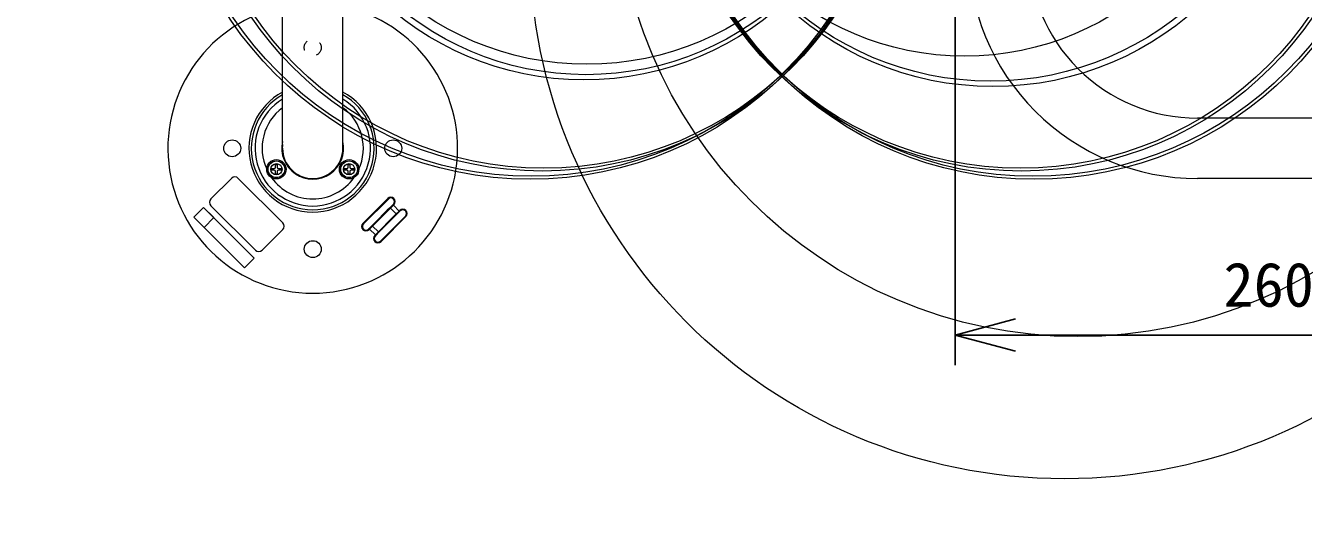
# Model space of a CAD drawing. Units: millimetres, scale not verified. Extents: x -81 to 100, y -72 to 215.
# Drawn here: x -40.1 to 12.8, y -11 to 9.2 of the extents above; entities that cross this region are included whole.
import ezdxf
from ezdxf.enums import TextEntityAlignment as Align

# ---------------------------------------------------------------- set-up
doc = ezdxf.new("R2010")
doc.units = ezdxf.units.MM
doc.header["$LTSCALE"] = 0.125
doc.linetypes.add('USER2', pattern=[7.938, 3.175, -4.763])
doc.layers.add('0-0_0', color=7, linetype='Continuous')
doc.layers.add('0-5_SUNPO', color=7, linetype='Continuous')
doc.layers.add('0-6_GAIKEI', color=1, linetype='Continuous', lineweight=18)
doc.styles.add('ＭＳ ゴシック', font='')
doc.styles.get('ＭＳ ゴシック').set_extended_font_data('MS Gothic')

# ---------------------------------------------------------------- blocks, each defined once
blk = doc.blocks.new('_Open30')
at = {"layer": '0-0_0'}
blk.add_line((0, 0), (-1, 0), dxfattribs=at)
blk.add_lwpolyline([(-1, 0.26795), (0, 0), (-1, -0.26795)], dxfattribs=at)
blk = doc.blocks.new('D7')
at = {"layer": '0-5_SUNPO'}
for p, q in [((192.0086, 83.8217), (192.0086, 56.6675)), ((194.5086, 57.9175), (215.4971, 57.9175)), ((217.9971, 57.6523), (217.9971, 56.6675))]:
    blk.add_line(p, q, dxfattribs=at)
at = {"layer": '0-5_SUNPO', "xscale": 2.5, "yscale": 2.5, "rotation": 180}
blk.add_blockref('_Open30', (192.0086, 57.9175), dxfattribs=at)
at = {"layer": '0-5_SUNPO', "xscale": 2.5, "yscale": 2.5}
blk.add_blockref('_Open30', (217.9971, 57.9175), dxfattribs=at)
at = {"layer": '0-5_SUNPO', "style": 'ＭＳ ゴシック'}
blk.add_text('260', height=1.833, dxfattribs=at).set_placement((203.1278, 58.5425), align=Align.BOTTOM_LEFT)
blk = doc.blocks.new('D12')
at = {"layer": '0-5_SUNPO'}
for p, q in [((204.5475, 86.0223), (230.2719, 86.0223)), ((229.0219, 83.5223), (229.0219, 62.1523)), ((219.9971, 59.6523), (230.2719, 59.6523))]:
    blk.add_line(p, q, dxfattribs=at)
at = {"layer": '0-5_SUNPO', "xscale": 2.5, "yscale": 2.5}
for p, rotation in [((229.0219, 86.0223), 90), ((229.0219, 59.6523), 270)]:
    blk.add_blockref('_Open30', p, dxfattribs=dict(at, rotation=rotation))
at = {"layer": '0-5_SUNPO', "style": 'ＭＳ ゴシック'}
blk.add_text('264', height=1.833, rotation=90, dxfattribs=at).set_placement((228.3969, 70.9623), align=Align.BOTTOM_LEFT)

msp = doc.modelspace()

# ---------------------------------------------------------------- linework, layer by layer
at = {"layer": '0-6_GAIKEI', "color": 7}
for p, q in [((-29.4981, 4.1523), (-29.4981, 18.6723)), ((-26.9981, 4.1523), (-26.9981, 18.6723)), ((22.9504, 5.4023), (8.4004, 5.4023)), ((22.8704, 2.9023), (8.4004, 2.9023))]:
    msp.add_line(p, q, dxfattribs=at)
at = {"layer": '0-6_GAIKEI'}
for p, q in [((-29.72, 3.4873), (-29.72, 3.3673)), ((-29.72, 3.1973), (-29.72, 3.0773)), ((-29.67, 3.3173), (-29.55, 3.3173)), ((-26.7062, 3.4873), (-26.7062, 3.3673)), ((-26.7062, 3.1973), (-26.7062, 3.0773)), ((-26.6562, 3.3173), (-26.5362, 3.3173)), ((-32.4632, 2.0585), (-31.6147, 2.907)), ((-31.3319, 2.907), (-29.4934, 1.0685)), ((-28.4481, 2.9083), (-28.4481, 2.9184)), ((-28.0481, 2.9184), (-28.0481, 2.9083)), ((-33.1766, 1.3027), (-32.7736, 1.7057)), ((-32.7736, 1.7057), (-30.6735, -0.3944)), ((-30.6247, -0.0629), (-32.4632, 1.7756)), ((-26.1692, 1.041), (-25.1368, 2.0734)), ((-26.148, 1.0198), (-25.1156, 2.0522)), ((-25.7251, 0.976), (-25.0718, 1.6293)), ((-25.0659, 1.6776), (-25.158, 1.5855)), ((-25.1156, 2.0522), (-25.1368, 2.0734)), ((-25.0285, 1.6726), (-25.1368, 1.5643)), ((-25.0659, 1.6776), (-24.9035, 1.8401)), ((-24.9047, 1.7964), (-25.0285, 1.6726)), ((-24.8668, 1.8343), (-24.9251, 1.776)), ((-24.8822, 1.8188), (-24.9047, 1.7964)), ((-24.8822, 1.8188), (-24.9035, 1.8401)), ((-24.6787, 1.5415), (-24.6269, 1.5933)), ((-31.0765, -0.7975), (-33.1766, 1.3027)), ((-25.6813, 1.0622), (-25.7734, 0.9702)), ((-25.158, 1.5855), (-25.6813, 1.0622)), ((-25.6813, 1.0622), (-25.6601, 1.041)), ((-25.6742, 0.546), (-24.7881, 1.4322)), ((-25.1368, 1.5643), (-25.6601, 1.041)), ((-25.4905, 0.6873), (-24.6206, 1.5572)), ((-24.3873, 1.3239), (-25.4196, 0.2915)), ((-25.4196, 0.8006), (-24.8964, 1.3239)), ((-25.1368, 1.5643), (-25.158, 1.5855)), ((-24.8752, 1.3027), (-24.8964, 1.3239)), ((-24.6206, 1.5572), (-24.6418, 1.5784)), ((-29.4934, 0.7857), (-30.3419, -0.0629)), ((-26.1692, 1.041), (-26.148, 1.0198)), ((-25.9035, 0.84), (-25.9358, 0.8077)), ((-25.9358, 0.8077), (-25.9146, 0.7865)), ((-25.8777, 0.8234), (-25.9296, 0.7715)), ((-25.9035, 0.84), (-25.7734, 0.9702)), ((-25.6601, 1.041), (-25.7684, 0.9327)), ((-25.6897, 0.5306), (-25.6313, 0.5889)), ((-25.4905, 0.6873), (-25.6207, 0.5572)), ((-25.4196, 0.8006), (-25.3984, 0.7794)), ((-30.6735, -0.3944), (-31.0765, -0.7975))]:
    msp.add_line(p, q, dxfattribs=at)
for points in [[(-29.84, 3.2473), (-29.96, 3.2473), (-29.96, 3.3173), (-29.84, 3.3173)], [(-29.79, 3.3673), (-29.79, 3.4873), (-29.72, 3.4873)], [(-29.72, 3.0773), (-29.79, 3.0773), (-29.79, 3.1973)], [(-29.55, 3.3173), (-29.55, 3.2473), (-29.67, 3.2473)], [(-26.8262, 3.2473), (-26.9462, 3.2473), (-26.9462, 3.3173), (-26.8262, 3.3173)], [(-26.7762, 3.3673), (-26.7762, 3.4873), (-26.7062, 3.4873)], [(-26.7062, 3.0773), (-26.7762, 3.0773), (-26.7762, 3.1973)], [(-26.5362, 3.3173), (-26.5362, 3.2473), (-26.6562, 3.2473)], [(-25.0285, 1.6726), (-24.7881, 1.4322), (-24.6643, 1.556)], [(-24.9047, 1.7964), (-24.9191, 1.807), (-24.928, 1.8098), (-24.9318, 1.8097), (-24.9358, 1.8077)], [(-24.9047, 1.7964), (-24.6643, 1.556), (-24.6418, 1.5784)], [(-24.3873, 1.3239), (-24.4085, 1.3451), (-25.4409, 0.3127), (-25.4196, 0.2915)], [(-24.653, 1.5249), (-24.6517, 1.5266), (-24.6508, 1.5313), (-24.6534, 1.541)], [(-25.6518, 0.5685), (-25.8922, 0.8089), (-25.9146, 0.7865)], [(-25.903, 0.8239), (-25.9051, 0.8297), (-25.9056, 0.835), (-25.9046, 0.8386), (-25.9035, 0.84)], [(-25.528, 0.6923), (-25.7684, 0.9327), (-25.8922, 0.8089)], [(-25.6742, 0.546), (-25.653, 0.5248), (-25.6207, 0.5572)], [(-25.6518, 0.5685), (-25.6373, 0.5579), (-25.6284, 0.5551), (-25.6246, 0.5552), (-25.6207, 0.5572)]]:
    msp.add_lwpolyline(points, dxfattribs=at)
msp.add_lwpolyline([(-32.7523, 0.8784), (-33.1766, 1.3027), (-32.7736, 1.7057), (-32.3493, 1.2814)], close=True, dxfattribs=at)
for centre, radius in [((2.1754, -18.7669), 53.4379), ((2.8994, 12.6227), 22.1579), ((3.4511, 15.5004), 19.1469), ((-19.2481, 17.8109), 14.9398), ((-19.1988, 17.8589), 14.8664), ((-18.7306, 17.7957), 14.5879), ((-18.6815, 17.8432), 14.515), ((1.1133, 17.7957), 14.5879), ((1.0642, 17.8432), 14.515), ((1.6308, 17.8109), 14.9398), ((1.5815, 17.8589), 14.8664), ((-0.0769, 19.3884), 12.6782), ((-0.1734, 19.4729), 12.5398), ((-17.016, 19.3373), 12.3535), ((-16.9297, 19.4229), 12.2214), ((-16.8904, 19.6936), 12.0606), ((-1.244, 19.6863), 11.7189), ((-31.5831, 4.1523), 0.35), ((-24.9131, 4.1523), 0.35), ((-29.755, 3.2823), 0.4), ((-29.755, 3.2823), 0.35), ((-29.755, 3.2823), 0.3489), ((-29.755, 3.2823), 0.3452), ((-29.755, 3.2823), 0.2345), ((-26.7412, 3.2823), 0.4), ((-26.7412, 3.2823), 0.35), ((-26.7412, 3.2823), 0.3489), ((-26.7412, 3.2823), 0.3452), ((-26.7412, 3.2823), 0.2345), ((-28.2481, -0.0227), 0.35)]:
    msp.add_circle(centre, radius, dxfattribs=at)
at = {"layer": '0-6_GAIKEI', "linetype": 'USER2'}
msp.add_circle((-28.2481, 8.3273), 0.35, dxfattribs=at)
at = {"layer": '0-6_GAIKEI', "color": 7}
for centre, radius, start, end in [((8.4004, 12.4023), 9.5, 179.99999, 270), ((8.4004, 12.4023), 7, 179.99999, 270), ((-28.2481, 4.1523), 6, 102.0247, 77.96894)]:
    msp.add_arc(centre, radius, start, end, dxfattribs=at)
at = {"layer": '0-6_GAIKEI'}
for centre, radius, start, end in [((-28.2481, 4.1523), 2.6433, 118.22204, 61.77796), ((-28.2481, 4.1523), 2.5448, 119.4188, 60.5812), ((-28.2481, 4.1523), 2.3915, 121.51202, 58.48799), ((-28.2481, 4.1523), 2.0961, 126.6088, 204.5314), ((-28.2481, 4.1523), 2.0961, 335.4686, 53.39121), ((-28.2481, 4.1523), 1.28, 167.56912, 12.43096), ((-28.2481, 4.1523), 1.26, 172.77239, 7.21914), ((-28.2481, 4.1523), 1.25, 180, 0), ((-29.84, 3.3673), 0.05, 270, 0), ((-29.84, 3.1973), 0.05, 0, 90), ((-29.67, 3.3673), 0.05, 180, 270), ((-29.67, 3.1973), 0.05, 90, 179.99999), ((-26.8262, 3.3673), 0.05, 270, 0), ((-26.8262, 3.1973), 0.05, 0, 90), ((-26.6562, 3.3673), 0.05, 180, 270), ((-26.6562, 3.1973), 0.05, 90, 179.99999), ((-31.4733, 2.7656), 0.2, 45, 135), ((-28.2481, 4.1523), 2.0961, 215.46859, 324.53141), ((-25.0095, 1.9461), 0.18, 315, 135), ((-32.3218, 1.917), 0.2, 135, 225), ((-25.0095, 1.9461), 0.15, 315, 135), ((-24.5146, 1.4511), 0.18, 315, 135), ((-24.5146, 1.4511), 0.15, 315, 135), ((-29.6348, 0.9271), 0.2, 315, 45), ((-24.7025, 1.5166), 0.0549, 26.45047, 45.82556), ((-26.0419, 0.9137), 0.18, 135, 315), ((-26.0419, 0.9137), 0.15, 135, 315), ((-25.8531, 0.8489), 0.0559, 206.6363, 225.64193), ((-25.5469, 0.4188), 0.18, 135, 315), ((-25.5469, 0.4188), 0.15, 135, 315), ((-30.4833, 0.0786), 0.2, 225, 315)]:
    msp.add_arc(centre, radius, start, end, dxfattribs=at)
for centre, major_axis, start_param, end_param in [((-25.0447, 1.6564), (-0.0212, 0.0212), 4.712389, 6.2831853), ((-24.8043, 1.4159), (-0.0212, 0.0212), 3.1415927, 4.712389), ((-25.7521, 0.9489), (0.0212, -0.0212), 3.1415927, 4.712389), ((-25.5117, 0.7085), (0.0212, -0.0212), 4.712389, 6.2831853)]:
    msp.add_ellipse(centre, major_axis=major_axis, ratio=0.765974, start_param=start_param, end_param=end_param, dxfattribs=at)

# ---------------------------------------------------------------- block references
at = {"layer": '0-5_SUNPO'}
for name in ['D12', 'D7']:
    msp.add_blockref(name, (-193.6467, -61.5), dxfattribs=at)

doc.saveas('drawing.dxf')
